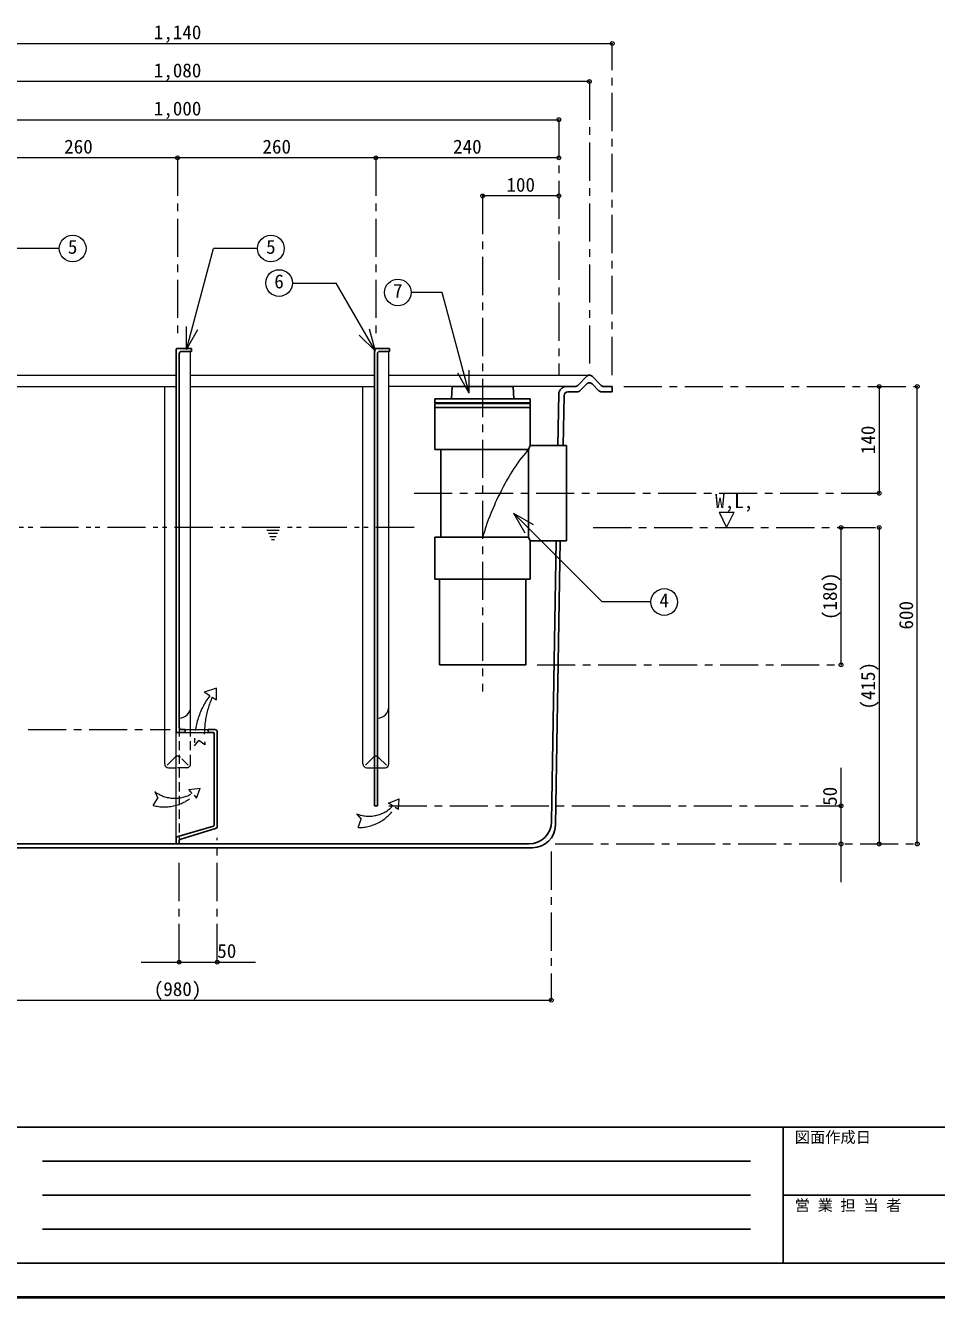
# Model space of a CAD drawing. Units: millimetres at full size, sheet at 1:10. Extents: x -2101 to 1949, y -1404 to 1406.
# Drawn here: x -1125 to 70, y -1404 to 265 of the extents above; entities that cross this region are included whole.
import ezdxf
from ezdxf.enums import TextEntityAlignment as Align

# ---------------------------------------------------------------- set-up
doc = ezdxf.new("R2010")
doc.units = ezdxf.units.MM
doc.header["$LTSCALE"] = 10
doc.header["$PDMODE"] = 32
doc.header["$PDSIZE"] = 5
for name, pattern in [('CHAIN1', [8, 5, -1, 1, -1]), ('DASHED1', [1.8, 1.2, -0.6]), ('DOUBLE_CHAIN1', [8.8, 5, -1, 0.6, -0.6, 0.6, -1])]:
    doc.linetypes.add(name, pattern=pattern)
doc.layers.add('0-0____1', color=7, linetype='Continuous', lineweight=18)
doc.styles.add('ＭＳ ゴシック', font='')
doc.styles.get('ＭＳ ゴシック').set_extended_font_data('MS Gothic')

msp = doc.modelspace()

# ---------------------------------------------------------------- linework, layer by layer
at = {"layer": '0-0____1', "color": 4, "lineweight": 9}
for p, q in [((-1495.6, 241.12), (-355.6, 241.12)), ((-385.6, 191.12), (-1465.6, 191.12)), ((-1425.6, 141.12), (-425.6, 141.12)), ((-925.6, 91.12), (-1185.6, 91.12)), ((-665.6, 91.12), (-925.6, 91.12)), ((-425.6, 91.12), (-665.6, 91.12)), ((-425.6, 41.12), (-525.6, 41.12)), ((-1168.6, -193.88), (-927.6, -193.88)), ((-908.6, -193.88), (-667.6, -193.88)), ((-648.6, -193.88), (-385.6, -193.88)), ((-1168.6, -208.88), (-927.6, -208.88)), ((-942.6, -703.88), (-942.6, -208.88)), ((-908.6, -208.88), (-667.6, -208.88)), ((-682.6, -703.88), (-682.6, -208.88)), ((-565.6, -208.88), (-648.6, -208.88)), ((-415.77, -208.88), (-485.6, -208.88)), ((-5.6, -208.88), (-5.6, -348.88)), ((44.4, -808.88), (44.4, -208.88)), ((-55.6, -573.88), (-55.6, -393.88)), ((-5.6, -393.88), (-5.6, -808.88)), ((-908.6, -658.88), (-908.6, -628.88)), ((-648.6, -703.88), (-648.6, -628.88)), ((-939.4, -705.69), (-929.11, -695.32)), ((-679.4, -705.69), (-669.11, -695.32)), ((-651.81, -705.69), (-662.09, -695.32)), ((-937.6, -708.88), (-927.6, -708.88)), ((-677.6, -708.88), (-667.6, -708.88)), ((-663.6, -708.88), (-653.6, -708.88)), ((-55.6, -858.88), (-55.6, -708.88)), ((-973.6, -963.88), (-823.6, -963.88)), ((-1415.6, -1013.88), (-435.6, -1013.88))]:
    msp.add_line(p, q, dxfattribs=at)
at = {"layer": '0-0____1', "color": 4, "linetype": 'CHAIN1', "lineweight": 9}
for p, q in [((-355.6, -193.88), (-355.6, 241.12)), ((-385.6, 191.12), (-385.6, -178.88)), ((-425.6, 141.12), (-425.6, -193.88)), ((-925.6, 91.12), (-925.6, -143.88)), ((-665.6, 91.12), (-665.6, -143.88)), ((-525.6, 41.12), (-525.6, -608.88)), ((-340.6, -208.88), (44.4, -208.88)), ((-615.6, -348.88), (-5.6, -348.88)), ((-380.6, -393.88), (-5.6, -393.88)), ((-454.1, -573.88), (-55.6, -573.88)), ((-1121.6, -658.88), (-935.6, -658.88)), ((-648.6, -758.88), (-55.6, -758.88)), ((-873.6, -963.88), (-873.6, -800.83)), ((-430.6, -808.88), (44.4, -808.88)), ((-923.6, -963.88), (-923.6, -823.88)), ((-435.6, -818.88), (-435.6, -1013.88))]:
    msp.add_line(p, q, dxfattribs=at)
at = {"layer": '0-0____1'}
for p, q in [((-1080.77, -27.84), (-1138.55, -27.84)), ((-914.01, -160.15), (-878.55, -27.84)), ((-820.77, -27.84), (-878.55, -27.84)), ((-775.06, -73.13), (-717.89, -73.13)), ((-666.18, -162.69), (-717.89, -73.13)), ((-914.01, -160.15), (-914.01, -130.15)), ((-914.01, -160.15), (-899.01, -134.17)), ((-666.18, -162.69), (-687.39, -141.48)), ((-666.18, -162.69), (-673.94, -133.71)), ((-908.6, -628.88), (-908.6, -162.88)), ((-648.6, -628.88), (-648.6, -162.88)), ((-543.36, -217.45), (-558.36, -191.47)), ((-543.36, -217.45), (-543.36, -187.45)), ((-485.35, -374.96), (-459.36, -389.96)), ((-485.35, -374.96), (-470.35, -400.94)), ((-485.35, -374.96), (-368.78, -491.53)), ((-215.6, -373.88), (-205.6, -393.88)), ((-215.6, -373.88), (-195.6, -373.88)), ((-205.6, -393.88), (-195.6, -373.88)), ((-304.96, -491.53), (-368.78, -491.53)), ((-927.6, -801.2), (-927.6, -661.38)), ((-915.6, -658.88), (-885.6, -658.88)), ((-915.6, -662.88), (-885.6, -662.88))]:
    msp.add_line(p, q, dxfattribs=at)
at = {"layer": '0-0____1', "color": 5, "lineweight": 25}
for p, q in [((-927.6, -160.38), (-927.6, -661.38)), ((-926.1, -158.88), (-907.6, -158.88)), ((-923.6, -165.88), (-923.6, -655.88)), ((-920.6, -162.88), (-907.6, -162.88)), ((-907.6, -158.88), (-907.6, -162.88)), ((-667.6, -160.38), (-667.6, -758.88)), ((-666.1, -158.88), (-647.6, -158.88)), ((-663.6, -165.88), (-663.6, -758.88)), ((-660.6, -162.88), (-647.6, -162.88)), ((-647.6, -158.88), (-647.6, -162.88)), ((-400.92, -207.38), (-389.17, -195.39)), ((-370.28, -207.38), (-382.03, -195.39)), ((-485.6, -208.88), (-484.6, -224.88)), ((-404.49, -208.88), (-415.77, -208.88)), ((-413.8, -215.88), (-401.55, -215.88)), ((-397.98, -214.38), (-389.17, -205.39)), ((-373.23, -214.38), (-382.03, -205.39)), ((-369.65, -215.88), (-355.6, -215.88)), ((-355.6, -208.88), (-366.71, -208.88)), ((-355.6, -208.88), (-355.6, -215.88)), ((-588.1, -224.88), (-588.1, -230.38)), ((-588.1, -224.88), (-463.1, -224.88)), ((-588.1, -230.38), (-463.1, -230.38)), ((-588.1, -231.38), (-588.1, -291.38)), ((-463.1, -230.38), (-463.1, -224.88)), ((-426.89, -286.38), (-425.77, -218.7)), ((-419.89, -286.38), (-418.8, -220.63)), ((-588.1, -236.38), (-463.1, -236.38)), ((-465.6, -291.38), (-588.1, -291.38)), ((-580.6, -291.38), (-580.6, -406.38)), ((-465.6, -291.38), (-463.1, -286.38)), ((-465.6, -291.38), (-465.6, -406.38)), ((-463.1, -286.38), (-415.6, -286.38)), ((-415.6, -286.38), (-415.6, -411.38)), ((-588.1, -406.38), (-588.1, -461.38)), ((-465.6, -406.38), (-588.1, -406.38)), ((-463.1, -411.38), (-415.6, -411.38)), ((-435.11, -779.38), (-428.98, -411.38)), ((-430.19, -784.38), (-423.98, -411.38)), ((-588.1, -461.38), (-463.1, -461.38)), ((-469.1, -461.38), (-469.1, -573.88)), ((-926.1, -662.88), (-915.6, -662.88)), ((-885.6, -658.88), (-885.6, -662.88)), ((-876.6, -658.88), (-885.6, -658.88)), ((-879.1, -662.88), (-885.6, -662.88)), ((-877.6, -783.97), (-877.6, -664.38)), ((-873.6, -785.83), (-873.6, -661.88)), ((-663.6, -758.88), (-667.6, -758.88)), ((-878.67, -785.4), (-926.53, -799.76)), ((-875.74, -788.7), (-921.46, -802.42)), ((-460.19, -813.88), (-1391.02, -813.88)), ((-465.11, -808.88), (-1386.1, -808.88)), ((-927.6, -801.2), (-927.6, -808.88)), ((-923.6, -805.29), (-923.6, -808.88))]:
    msp.add_line(p, q, dxfattribs=at)
at = {"layer": '0-0____1', "color": 4, "linetype": 'DOUBLE_CHAIN1', "lineweight": 9}
for p, q in [((-615.6, -393.88), (-1412.6, -393.88)), ((-792.6, -397.88), (-808.6, -397.88)), ((-794.6, -401.88), (-806.6, -401.88)), ((-796.6, -405.88), (-804.6, -405.88)), ((-798.6, -409.88), (-802.6, -409.88)), ((-874.66, -604.34), (-890.76, -609.71)), ((-883.47, -614.46), (-890.76, -609.71)), ((-903.53, -680.41), (-897.71, -673.25)), ((-889.93, -679.03), (-897.71, -673.25)), ((-957.81, -758.34), (-951.48, -748.83)), ((-955.48, -740.25), (-951.48, -748.83)), ((-911.13, -737.68), (-896.27, -735.83)), ((-906.47, -742.58), (-911.13, -737.68)), ((-648.93, -755.38), (-635.06, -749.74)), ((-643.15, -758.91), (-648.93, -755.38)), ((-691.1, -769.34), (-685.02, -776.59)), ((-688.67, -787.41), (-685.02, -776.59))]:
    msp.add_line(p, q, dxfattribs=at)
at = {"layer": '0-0____1', "color": 4, "linetype": 'DASHED1', "lineweight": 9}
for p, q in [((-923.6, -655.88), (-923.6, -805.29)), ((-908.6, -703.88), (-908.6, -658.88)), ((-911.81, -705.69), (-922.09, -695.32)), ((-913.6, -708.88), (-927.6, -708.88)), ((-667.6, -708.88), (-663.6, -708.88))]:
    msp.add_line(p, q, dxfattribs=at)
at = {"layer": '0-0____1', "color": 6, "lineweight": 25}
for p, q in [((-2055.6, -1180.31), (1904.4, -1180.31)), ((-131.32, -1358.88), (-131.32, -1180.31)), ((-1102.75, -1224.96), (-174.17, -1224.96)), ((-174.17, -1269.6), (-1102.75, -1269.6)), ((1904.4, -1269.6), (-131.32, -1269.6)), ((-174.17, -1314.24), (-1102.75, -1314.24)), ((1904.4, -1358.88), (-2055.6, -1358.88))]:
    msp.add_line(p, q, dxfattribs=at)
at = {"layer": '0-0____1', "color": 1, "lineweight": 40}
msp.add_line((1949.4, -1403.88), (-2100.6, -1403.88), dxfattribs=at)
at = {"layer": '0-0____1'}
msp.add_lwpolyline([(-543.36, -217.45), (-578.72, -85.5), (-619.27, -85.5)], dxfattribs=at)
at = {"layer": '0-0____1', "color": 5, "lineweight": 25}
for points in [[(-485.6, -208.88), (-565.6, -208.88), (-566.6, -224.88)], [(-588.1, -231.38), (-463.1, -231.38), (-463.1, -286.38)], [(-465.6, -406.38), (-463.1, -411.38), (-463.1, -461.38)], [(-582.1, -461.38), (-582.1, -573.88), (-469.1, -573.88)], [(-920.6, -658.88), (-915.6, -658.88), (-915.6, -662.88)]]:
    msp.add_lwpolyline(points, dxfattribs=at)
at = {"layer": '0-0____1', "color": 4, "lineweight": 9}
msp.add_lwpolyline([(-465.6, -291.38), (-467.08, -293.17), (-469.62, -296.25), (-472.14, -299.35), (-474.63, -302.47), (-477.07, -305.63), (-479.45, -308.83), (-480.8, -310.71), (-482.21, -312.74), (-484.58, -316.28), (-486.87, -319.88), (-489.1, -323.52), (-491.26, -327.2), (-493.38, -330.92), (-494.59, -333.08), (-496.04, -335.72), (-498.49, -340.29), (-500.89, -344.88), (-503.23, -349.51), (-505.51, -354.16), (-507.73, -358.85), (-508.99, -361.58), (-510.24, -364.36), (-512.34, -369.17), (-514.37, -374.01), (-516.32, -378.89), (-518.18, -383.8), (-519.96, -388.74), (-520.94, -391.62), (-521.4, -393), (-522.19, -395.39), (-522.95, -397.78), (-523.7, -400.18), (-524.44, -402.58), (-525.18, -404.99), (-525.6, -406.38)], dxfattribs=at)
at = {"layer": '0-0____1', "color": 4, "linetype": 'DOUBLE_CHAIN1', "lineweight": 9}
for points in [[(-880.24, -616.31), (-874.65, -619.96), (-874.66, -604.34)], [(-904.13, -744.92), (-900.71, -748.83), (-896.27, -735.83)], [(-640.3, -760.56), (-635.98, -763.45), (-635.06, -749.74)]]:
    msp.add_lwpolyline(points, dxfattribs=at)
at = {"layer": '0-0____1'}
for centre in [(-1063.27, -27.84), (-803.27, -27.84), (-792.56, -73.13), (-636.77, -85.5), (-287.46, -491.53)]:
    msp.add_circle(centre, 17.5, dxfattribs=at)
at = {"layer": '0-0____1', "color": 5, "lineweight": 25}
for centre, radius, start, end in [((-926.1, -160.38), 1.5, 90, 180), ((-920.6, -165.88), 3, 90, 180), ((-666.1, -160.38), 1.5, 90, 180), ((-660.6, -165.88), 3, 90, 180), ((-385.6, -198.88), 5, 44.3947, 135.6053), ((-415.77, -218.88), 10, 90, 178.95837), ((-413.8, -220.88), 5, 90, 178.95837), ((-404.49, -203.88), 5, 270, 315.6053), ((-401.55, -210.88), 5, 270, 315.6053), ((-385.6, -208.89), 5, 44.3947, 135.6053), ((-369.65, -210.88), 5, 224.3947, 270), ((-366.71, -203.88), 5, 224.3947, 270), ((-926.1, -661.38), 1.5, 180, 270), ((-920.6, -655.88), 3, 180, 270), ((-879.1, -664.38), 1.5, 0, 90), ((-876.6, -661.88), 3, 0, 90), ((-879.1, -783.97), 1.5, 286.69924, 0), ((-465.11, -778.88), 30, 270, 359.04516), ((-926.1, -801.2), 1.5, 106.69924, 180), ((-876.6, -785.83), 3, 286.69924, 360), ((-460.19, -783.88), 30, 270, 359.04516), ((-920.6, -805.29), 3, 106.69924, 180)]:
    msp.add_arc(centre, radius, start, end, dxfattribs=at)
at = {"layer": '0-0____1', "color": 4, "linetype": 'DOUBLE_CHAIN1', "lineweight": 9}
for centre, radius, start, end in [((-800.84, -675.62), 102.8, 143.48999, 182.67092), ((-766.77, -665.94), 123.86, 156.37652, 186.06785), ((-942.93, -703.77), 56.55, 254.74859, 313.3239), ((-929.25, -705.22), 43.76, 233.17446, 301.37292), ((-674.83, -728.71), 43.76, 248.17446, 316.37292), ((-688.42, -730.86), 56.55, 269.74859, 328.3239)]:
    msp.add_arc(centre, radius, start, end, dxfattribs=at)
at = {"layer": '0-0____1'}
for centre in [(-923.6, -628.88), (-663.6, -628.88)]:
    msp.add_arc(centre, 15, 270, 0, dxfattribs=at)
at = {"layer": '0-0____1', "color": 4, "lineweight": 9}
for centre, start, end in [((-925.6, -698.88), 113.57818, 134.58732), ((-665.6, -698.88), 113.57818, 134.58732), ((-665.6, -698.88), 45.41268, 66.42182), ((-937.6, -703.88), 180, 270), ((-677.6, -703.88), 180, 270), ((-653.6, -703.88), 270, 0)]:
    msp.add_arc(centre, 5, start, end, dxfattribs=at)
at = {"layer": '0-0____1', "color": 4, "linetype": 'DASHED1', "lineweight": 9}
for centre, start, end in [((-925.6, -698.88), 45.41268, 113.57818), ((-665.6, -698.88), 66.42182, 113.57818), ((-913.6, -703.88), 270, 0)]:
    msp.add_arc(centre, 5, start, end, dxfattribs=at)
at = {"layer": '0-0____1', "color": 1}
for p in [(-355.6, 241.12), (-385.6, 191.12), (-425.6, 141.12), (-925.6, 91.12), (-665.6, 91.12), (-425.6, 91.12), (-525.6, 41.12), (-425.6, 41.12), (-5.6, -208.88), (44.4, -208.88), (-5.6, -348.88), (-55.6, -393.88), (-5.6, -393.88), (-55.6, -573.88), (-55.6, -758.88), (-55.6, -808.88), (-5.6, -808.88), (44.4, -808.88), (-923.6, -963.88), (-873.6, -963.88), (-435.6, -1013.88)]:
    msp.add_point(p, dxfattribs=at)

# ---------------------------------------------------------------- texts
at = {"layer": '0-0____1', "style": 'ＭＳ ゴシック'}
for s, height, p in [('1,140', 18.33, (-956.85, 241.12)), ('1,080', 18.33, (-956.85, 191.12)), ('1,000', 18.33, (-956.85, 141.12)), ('260', 18.33, (-1074.35, 91.12)), ('260', 18.33, (-814.35, 91.12)), ('240', 18.33, (-564.35, 91.12)), ('100', 18.33, (-494.35, 41.12)), ('5', 18.33, (-1069.52, -40.34)), ('5', 18.33, (-809.52, -40.34)), ('6', 18.33, (-798.81, -85.63)), ('7', 18.33, (-643.02, -98)), ('W,L,', 18.33, (-220.6, -373.88)), ('4', 18.33, (-293.71, -504.03)), ('50', 18.33, (-873.6, -963.88)), ('(980)', 18.33, (-956.85, -1013.88)), ('図面作成日', 14.66, (-116.32, -1205.31)), ('営 業 担 当 者', 14.66, (-116.32, -1294.6))]:
    msp.add_text(s, height=height, dxfattribs=at).set_placement(p, align=Align.BOTTOM_LEFT)
for s, p in [('140', (-5.6, -297.63)), ('(180)', (-55.6, -515.13)), ('600', (44.4, -527.63)), ('(415)', (-5.6, -632.63)), ('50', (-55.6, -758.88))]:
    msp.add_text(s, height=18.33, rotation=90, dxfattribs=at).set_placement(p, align=Align.BOTTOM_LEFT)

doc.saveas('drawing.dxf')
